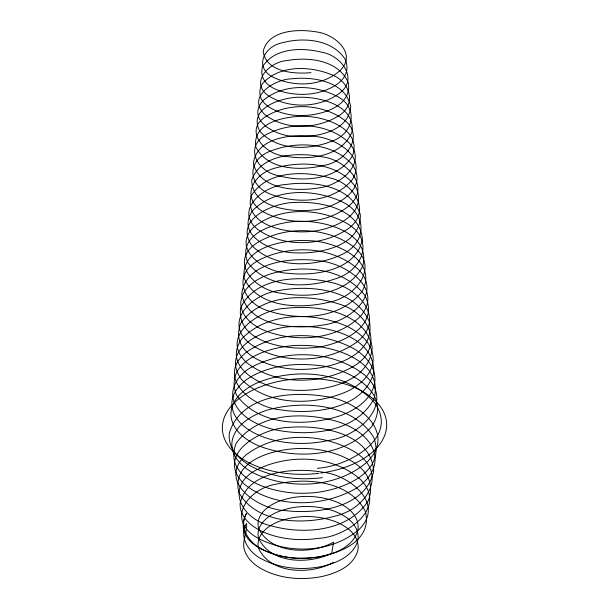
<?xml version="1.0" encoding="UTF-8"?>
<svg xmlns="http://www.w3.org/2000/svg" width="609" height="609" viewBox="0 0 609 609"><rect width="100%" height="100%" fill="white"/><g stroke="black" fill="none" stroke-linecap="round" stroke-linejoin="round"><path stroke-width="0.91" d="M333.542 562.244C311.526 574.965 270.069 574.5 258.46 547.986C255.498 534.763 268.683 525.08 279.638 521.205C296.811 514.986 316.147 515.039 333.405 520.923C345.783 525.042 360.444 535.532 357.841 550.353C353.486 566.705 335.293 573.747 320.288 576.852C300.077 580.506 278.107 578.489 260.104 568.075C253.496 564.041 247.391 558.4 244.765 550.939C241.225 541.744 247.597 532.7 246.538 523.367C238.058 537.435 249.652 553.634 262.768 559.511C281.35 569.012 303.411 570.549 323.615 566.073C337.957 562.571 355.633 554.7 358.107 538.341C358.967 524.242 345.227 514.948 333.389 510.867C316.147 504.99 296.811 504.937 279.653 511.157C268.698 515.024 255.521 524.707 258.482 537.93C270.145 564.063 309.326 564.535 331.745 553.254L333.542 542.124C311.526 554.837 270.069 554.38 258.46 527.866C255.498 514.643 268.683 504.96 279.638 501.085C296.811 494.866 316.147 494.919 333.405 500.804C345.783 504.922 360.444 515.412 357.841 530.233C353.486 546.577 335.293 553.627 320.288 556.733C300.077 560.387 278.107 558.362 260.104 547.948C248.107 541.728 238.629 526.191 246.538 513.303C229.943 545.36 279.501 559.366 302.551 558.126C327.947 558.278 373.873 545.382 365.415 511.56C349.635 480.516 306.228 477.289 275.984 484.193C248.305 488.776 225.14 519.279 257.089 537.717C288.369 554.738 331.89 553.147 359.257 529.267C385.763 503.118 348.264 474.419 322.359 472.158C295.289 467.354 247.482 470.414 240.121 503.559C239.565 517.924 252.933 527.775 264.892 532.7C281.815 539.604 300.663 540.944 318.636 538.333C345.775 537.077 388.489 508.279 360.642 479.626C333.321 455.365 290.188 453.728 258.102 469.09C224.12 485.381 240.304 519.005 270.898 525.765C303.625 534.923 348.211 531.817 368.278 500.743C381.881 465.611 333.131 448.97 306.601 448.574C281.556 447.173 229.943 457.443 238.911 492.673C256.968 524.395 304.112 524.874 335.194 516.067C366.245 509.055 389.166 473.855 355.511 452.411C323.044 432.39 276.349 431.332 245.617 455.25C216.538 482.092 259.487 509.916 285.301 510.586C316.223 514.453 366.588 507.944 373.675 470.772C370.904 432.778 319.459 424.694 289.313 427.381C262.372 427.518 213.569 454.086 244.239 484.163C274.804 508.431 320.928 507.556 354.286 489.408C366.862 482.267 378.349 468.047 374.246 452.776C369.823 437.285 354.788 427.929 340.545 422.562C306.89 411.509 258.619 411.547 236.125 443.36C221.333 481.742 279.896 494.98 306.753 493.138C335.346 492.818 387.918 475.226 373.652 437.292C352.375 403.196 302.886 400.288 267.64 409.994C252.72 414.798 235.812 423.894 232.204 440.52C229.745 454.763 241.377 466.661 253.017 472.782C288.727 490.199 336.823 488.441 367.509 461.652C398.096 431.012 354.811 399.451 325.031 396.421C291.977 390.94 240.974 394.838 229.372 432.946C227.134 449.8 242.321 462.505 256.168 468.77C276.768 478.095 300.115 480.41 322.42 477.669M317.35 468.268C347.998 466.601 401.498 437.414 373.401 401.301C344.778 371.361 296.53 367.729 259.32 381.965C245.617 387.644 230.362 398.971 230.963 415.422C232.265 430.723 246.439 440.726 259.48 446.184C295.913 459.78 344.656 457.458 371.673 426.544C394.822 391.458 344.572 366.549 315.911 365.255C294.596 363.033 272.162 365.484 253.024 375.616C241.37 381.729 229.715 393.612 232.151 407.87C235.729 424.526 252.644 433.646 267.579 438.465C287.41 444.524 308.839 444.897 329.027 440.345C359.325 436.379 396.855 402.191 364.174 374.672C332.552 350.16 285.21 348.668 250.573 367.722C238.743 374.383 228.459 388.877 234.473 402.701C241.103 417.5 257.188 424.968 271.979 429.101C306.449 437.11 355.983 433.638 374.154 398.324C383.898 359.675 331.197 345.143 302.27 345.387C276.022 344.603 222.338 358.419 236.459 394.914C258.833 426.62 306.928 426.643 340.431 415.665C355.374 410.085 371.559 399.77 374.642 382.901C376.91 368.407 365.979 355.801 354.232 348.957C321.636 331.09 277.476 330.284 246.538 352.109C214.338 377.565 253.352 407.87 280.848 409.857C312.813 414.896 363.093 409.537 373.751 372.792C374.885 334.592 323.044 324.757 293.66 326.576C268.577 326.5 218.806 346.879 241.134 379.011C267.891 406.332 313.399 405.975 346.658 391.64C359.957 385.421 373.789 373.507 373.111 357.506C372.046 342.601 359.104 332.034 346.498 326.081C313.49 311.968 268.303 311.557 241.849 338.771C220.694 368.635 265.707 389.189 289.663 389.927C319.177 392.561 369.465 384.629 372.221 347.465C365.347 311.016 315.972 304.599 285.667 308.352C260.347 308.991 218.121 336.229 246.63 362.614C275.961 385.634 320.029 384.804 351.857 367.28C385.771 348.828 370.295 312.623 338.459 303.868C306.966 293.607 261.649 293.5 240.684 323.402C227.751 357.529 277.917 370.188 302.422 369.381C328.959 369.191 374.938 357.201 369.633 322.412C355.778 288.666 309.676 284.639 278.412 290.653C251.068 294.139 220.686 323.988 252.804 345.684C283.543 364.525 326.409 363.307 355.991 342.677C386.997 319.565 358.914 287.608 330.276 282.31C301.052 275.215 255.08 276.204 240.654 307.941C235.919 342.022 286.07 350.015 310.56 347.868C335.909 347.031 381.767 327.962 364.829 295.403C343.225 266.826 300.443 264.237 268.607 274.537C256.183 279.082 242.07 287.874 240.806 302.368C240.334 315.287 251.73 324.688 262.441 329.659C293.903 342.92 335.909 341.025 360.939 315.797C384.172 287.402 343.423 262.395 318.263 260.736C292.731 257.12 244.887 261.413 241.704 294.497C248.853 326.858 295.563 329.804 321.955 325.13C347.32 322.907 384.005 294.84 358.13 269.216C332.095 246.264 291.125 244.582 260.629 259.274C230.826 273.395 242.093 303.944 269.764 311.298C300.45 321.088 341.725 318.576 362.393 290.904C378.349 259.693 334.562 241.537 310.263 240.738C286.862 238.903 239.824 246.028 244.239 278.549C258.376 308.39 300.808 309.052 328.632 302.308C355.154 297.793 381.318 266.567 352.299 245.792C324.94 226.784 285.324 225.505 256.907 242.968C227.507 262.251 255.97 290.668 280.68 293.142C309.159 298.57 348.051 294.687 362.781 266.072C370.957 233.658 326.98 221.212 302.635 221.318C280.863 220.587 235.85 231.831 247.65 262.251C266.826 288.483 306.274 288.544 334.501 279.089C362.599 271.157 375.852 239.124 345.996 222.924C318.256 207.646 279.82 206.717 254.212 226.792C229.662 249.682 266.514 272.885 288.27 273.289C314.625 276.273 356.44 270.754 362.378 239.177C359.988 208.575 320.205 201.282 295.479 202.432C274.811 202.264 233.224 218.928 251.829 245.549C274.179 268.097 311.96 267.587 339.517 255.536C368.262 244.049 368.095 211.97 339.358 200.612C312.052 188.79 274.598 188.219 252.545 210.661C234.495 236.909 275.382 253.07 295.685 252.857C319.87 254.075 361.259 245.975 360.345 214.756C351.423 185.045 311.709 180.629 285.591 184.557C263.979 185.41 232.805 210.691 258.536 230.004C283.908 247.361 320.273 246.302 345.988 230.172C373.325 213.317 354.628 183.096 329.492 177.813C303.982 170.55 266.186 170.528 251.022 196.319C244.072 225.147 285.644 232.904 306.213 231.77C328.061 231.329 367.722 217.421 356.623 188.638C340.355 163.075 303.861 160.281 277.004 167.62C252.042 172.964 238.621 200.285 266.491 213.493C292.259 225.726 326.081 224.241 348.751 206.093C372.617 186.103 344.96 159.467 322.534 156.886C298.989 152.128 261.314 153.057 251.753 180.013C251.7 208.118 291.84 212.366 312.744 210.044C333.648 208.872 369.473 190.335 352.649 165.031C333.45 142.833 298.654 140.755 272.505 150.324C246.272 158.995 246.455 186.4 272.665 194.918C298.562 204.281 333.047 202.257 351.933 180.157C367.699 156.665 335.559 138.327 315.721 136.507C294.406 133.698 256.701 136.256 253.352 163.501C259.959 190.054 296.712 191.614 318.705 187.884C339.51 185.905 369.115 162.801 348.097 141.851C327.041 123.056 293.744 121.45 268.866 133.249C242.976 144.881 256.016 171.7 278.983 175.818C303.807 182.449 337.561 179.784 352.398 156.018C362.317 129.61 326.158 116.852 306.061 116.433C287.638 115.68 252.339 121.488 255.742 146.708C267.336 170.687 301.6 170.923 324.003 165.351C345.394 162.139 366.412 135.32 343.095 119.128C321.11 103.644 289.146 102.373 266.11 116.304C242.458 130.965 265.722 155.044 285.309 156.186C308.641 160.494 341.794 156.871 351.972 132.001C355.557 105.441 320.243 96.823 300.001 97.265C283.002 96.823 247.208 107.808 259.769 131.125C276.966 150.849 308.367 150.385 331.075 141.486C354.187 134.125 359.493 106.225 335.597 95.628C313.224 84.514 282.409 83.654 262.829 100.82C245.366 120.841 277.605 136.446 294.353 136.363C314.998 137.885 348.782 132.115 350.723 106.4C345.486 81.37 313.171 76.308 291.673 78.827C274.758 79.01 245.61 97.097 265.143 114.842C285.286 130.181 315.188 129.222 336.648 117.05C358.054 105.837 350.51 80.578 329.911 74.077C308.352 65.703 278.473 65.155 262.205 83.958C250.634 105.943 284.334 116.014 300.29 115.527C319.124 115.847 351.987 107.626 348.386 82.908C338.909 60.07 308.489 56.599 286.953 60.595C269.178 61.608 248.167 83.532 269.802 96.625C290.607 108.958 319.344 107.732 338.992 93.611C359.584 78.995 340.789 55.16 321.735 52.252C302.003 47.266 274.187 47.586 262.395 66.998C257.021 89.584 289.854 95.263 305.847 94.258C323.219 93.771 354.202 82.443 345.432 59.728C332.788 39.516 304.135 37.012 282.934 42.622C263.659 46.018 252.895 68.467 274.728 77.952C295.51 87.506 323.196 85.998 340.515 70.142C357.582 52.694 333.344 33.617 316.101 31.866C298.418 28.829 268.493 29.772 263.195 51.255C265.836 72.121 294.467 74.336 310.925 72.616M318.895 473.3A82.192 47.883 -1.6 0 1 227.028 411.897A82.192 47.883 -1.6 0 1 366.519 393.833A82.192 47.883 -1.6 0 1 320.806 473.048"/></g></svg>
